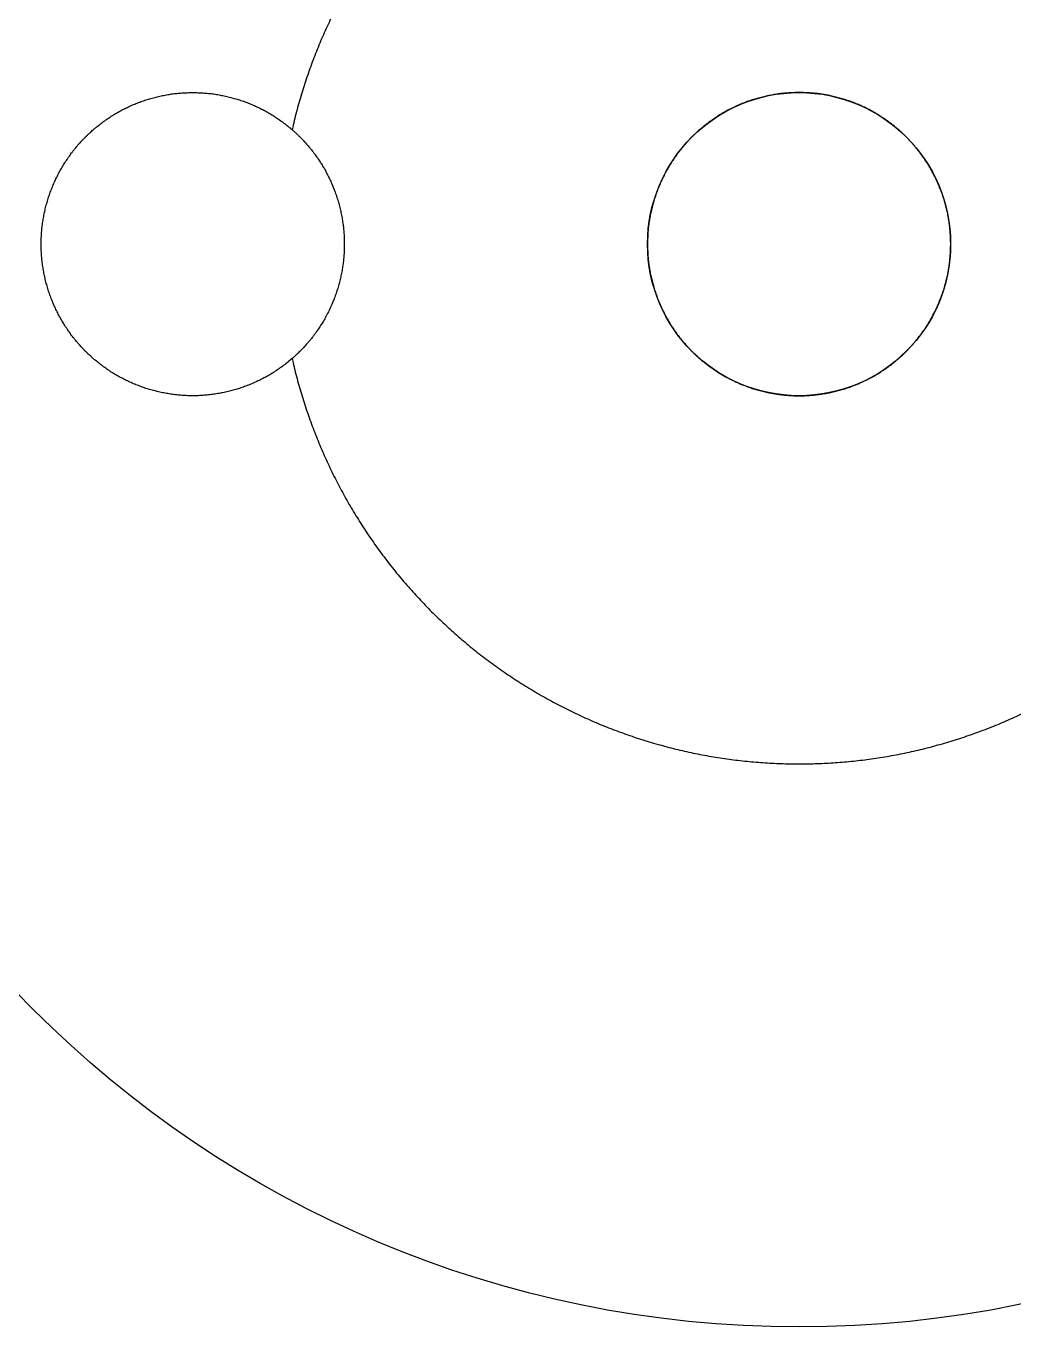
# Model space of a CAD drawing. Header units: inches. Extents: x -422 to 301, y 482 to 1125.
# Drawn here: x 256.47 to 265.64, y 678.06 to 690.13 of the extents above; entities that cross this region are included whole.
import ezdxf

# ---------------------------------------------------------------- set-up
doc = ezdxf.new("R2010")
doc.units = ezdxf.units.IN
doc.header["$LTSCALE"] = 1.21
doc.header["$MEASUREMENT"] = 0
doc.layers.get('0').update_dxf_attribs({"color": 5, "linetype": 'CONTINUOUS'})
doc.layers.add('剖面线层', color=2, linetype='CONTINUOUS', lineweight=25)

msp = doc.modelspace()

# ---------------------------------------------------------------- linework, layer by layer
msp.add_circle((263.647, 688.11), 1.406)
at = {"layer": '剖面线层', "color": 1, "linetype": 'Continuous', "lineweight": 25}
for p, q in [((258.963, 689.155), (258.963, 689.155)), ((259.067, 689.051), (259.078, 689.038)), ((259.159, 688.937), (259.173, 688.918)), ((259.227, 688.834), (259.23, 688.83)), ((259.275, 688.748), (259.279, 688.739)), ((259.326, 688.637), (259.332, 688.621)), ((259.263, 687.45), (259.253, 687.431)), ((259.145, 687.263), (259.14, 687.257)), ((258.926, 687.033), (258.907, 687.017)), ((258.944, 687.049), (258.926, 687.033))]:
    msp.add_line(p, q, dxfattribs=at)
at = {"layer": '剖面线层', "color": 1}
msp.add_circle((263.647, 688.11), 10.045, dxfattribs=at)
at = {"layer": '剖面线层', "color": 1, "linetype": 'Continuous', "lineweight": 25}
for points, knots in [([(268.35, 689.172), (268.349, 689.179), (268.341, 689.214), (268.326, 689.276), (268.305, 689.358), (268.282, 689.439), (268.258, 689.52), (268.233, 689.6), (268.206, 689.68), (268.178, 689.759), (268.149, 689.838), (268.118, 689.916), (268.086, 689.994), (268.052, 690.071), (268.017, 690.148), (267.981, 690.224), (267.944, 690.299), (267.905, 690.374), (267.865, 690.448), (267.823, 690.521), (267.78, 690.593), (267.737, 690.665), (267.691, 690.736), (267.645, 690.806), (267.597, 690.876), (267.548, 690.944), (267.498, 691.012), (267.447, 691.079), (267.395, 691.144), (267.341, 691.209), (267.286, 691.273), (267.231, 691.336), (267.174, 691.399), (267.116, 691.46), (267.057, 691.52), (266.997, 691.579), (266.936, 691.637), (266.874, 691.693), (266.811, 691.749), (266.747, 691.804), (266.682, 691.857), (266.616, 691.91), (266.549, 691.961), (266.481, 692.011), (266.413, 692.06), (266.344, 692.108), (266.273, 692.154), (266.202, 692.199), (266.131, 692.243), (266.058, 692.286), (265.985, 692.327), (265.911, 692.367), (265.836, 692.406), (265.761, 692.444), (265.685, 692.48), (265.608, 692.515), (265.531, 692.549), (265.454, 692.581), (265.375, 692.612), (265.296, 692.641), (265.217, 692.669), (265.137, 692.696), (265.057, 692.721), (264.976, 692.745), (264.895, 692.768), (264.814, 692.789), (264.732, 692.808), (264.65, 692.827), (264.567, 692.843), (264.485, 692.859), (264.401, 692.873), (264.318, 692.885), (264.235, 692.896), (264.151, 692.906), (264.067, 692.914), (263.983, 692.92), (263.9, 692.925), (263.815, 692.929), (263.731, 692.931), (263.647, 692.932), (263.563, 692.931), (263.479, 692.929), (263.395, 692.925), (263.311, 692.92), (263.227, 692.914), (263.143, 692.906), (263.059, 692.896), (262.976, 692.885), (262.893, 692.873), (262.81, 692.859), (262.727, 692.843), (262.645, 692.827), (262.562, 692.808), (262.481, 692.789), (262.399, 692.768), (262.318, 692.745), (262.237, 692.721), (262.157, 692.696), (262.077, 692.669), (261.998, 692.641), (261.919, 692.612), (261.841, 692.581), (261.763, 692.549), (261.686, 692.515), (261.609, 692.48), (261.533, 692.444), (261.458, 692.406), (261.383, 692.367), (261.309, 692.327), (261.236, 692.286), (261.164, 692.243), (261.092, 692.199), (261.021, 692.154), (260.951, 692.108), (260.881, 692.06), (260.813, 692.011), (260.745, 691.961), (260.678, 691.91), (260.613, 691.857), (260.548, 691.804), (260.484, 691.749), (260.421, 691.693), (260.359, 691.637), (260.298, 691.579), (260.237, 691.52), (260.178, 691.46), (260.121, 691.399), (260.064, 691.336), (260.008, 691.273), (259.953, 691.209), (259.9, 691.144), (259.847, 691.079), (259.796, 691.012), (259.746, 690.944), (259.697, 690.876), (259.649, 690.806), (259.603, 690.736), (259.558, 690.665), (259.514, 690.593), (259.471, 690.521), (259.43, 690.448), (259.39, 690.374), (259.351, 690.299), (259.313, 690.224), (259.277, 690.148), (259.242, 690.071), (259.208, 689.994), (259.176, 689.916), (259.145, 689.838), (259.116, 689.759), (259.088, 689.68), (259.061, 689.6), (259.036, 689.52), (259.012, 689.439), (258.989, 689.358), (258.968, 689.276), (258.953, 689.214), (258.946, 689.179), (258.944, 689.172)], [0, 0, 0, 0, 0.001797, 0.008265, 0.014736, 0.021206, 0.027677, 0.034149, 0.040618, 0.047086, 0.053558, 0.060027, 0.066501, 0.072967, 0.07944, 0.085907, 0.092378, 0.098848, 0.105323, 0.111789, 0.118259, 0.124729, 0.1312, 0.137674, 0.144144, 0.150611, 0.157082, 0.163552, 0.17002, 0.176489, 0.182962, 0.189431, 0.195903, 0.202374, 0.208844, 0.215315, 0.221782, 0.228252, 0.234721, 0.241195, 0.247665, 0.254132, 0.260603, 0.267075, 0.273542, 0.280013, 0.286486, 0.292956, 0.299426, 0.305895, 0.312363, 0.318837, 0.325308, 0.331777, 0.338247, 0.344717, 0.351186, 0.357659, 0.364127, 0.370598, 0.377067, 0.383537, 0.390009, 0.396479, 0.402948, 0.40942, 0.415888, 0.422356, 0.428825, 0.435298, 0.441769, 0.448241, 0.45471, 0.461177, 0.467651, 0.474122, 0.48059, 0.487059, 0.493531, 0.5, 0.506469, 0.512941, 0.51941, 0.525878, 0.532349, 0.538823, 0.54529, 0.551759, 0.558231, 0.564702, 0.571175, 0.577644, 0.584112, 0.59058, 0.597052, 0.603521, 0.609991, 0.616463, 0.622933, 0.629402, 0.635873, 0.642341, 0.648814, 0.655283, 0.661753, 0.668223, 0.674692, 0.681163, 0.687637, 0.694105, 0.700574, 0.707044, 0.713514, 0.719987, 0.726458, 0.732925, 0.739397, 0.745868, 0.752335, 0.758805, 0.765279, 0.771748, 0.778218, 0.784685, 0.791156, 0.797626, 0.804097, 0.810569, 0.817038, 0.823511, 0.82998, 0.836448, 0.842918, 0.849389, 0.855856, 0.862326, 0.8688, 0.875271, 0.881741, 0.888211, 0.894677, 0.901152, 0.907622, 0.914093, 0.92056, 0.927033, 0.933499, 0.939973, 0.946442, 0.952914, 0.959382, 0.965851, 0.972323, 0.978794, 0.985264, 0.991735, 0.998203, 1, 1, 1, 1]), ([(258.907, 687.017), (258.9, 687.012), (258.888, 687.002), (258.868, 686.987), (258.848, 686.972), (258.828, 686.958), (258.808, 686.944), (258.788, 686.93), (258.767, 686.917), (258.746, 686.904), (258.725, 686.892), (258.704, 686.88), (258.682, 686.868), (258.66, 686.857), (258.638, 686.846), (258.616, 686.835), (258.594, 686.825), (258.571, 686.815), (258.549, 686.806), (258.526, 686.797), (258.503, 686.788), (258.48, 686.78), (258.456, 686.772), (258.433, 686.765), (258.409, 686.758), (258.386, 686.751), (258.362, 686.745), (258.338, 686.74), (258.314, 686.734), (258.29, 686.729), (258.266, 686.725), (258.242, 686.721), (258.217, 686.717), (258.193, 686.714), (258.169, 686.711), (258.144, 686.709), (258.12, 686.707), (258.095, 686.705), (258.071, 686.704), (258.046, 686.704), (258.022, 686.703), (257.997, 686.704), (257.973, 686.704), (257.948, 686.705), (257.924, 686.707), (257.899, 686.709), (257.875, 686.711), (257.85, 686.714), (257.826, 686.717), (257.802, 686.721), (257.777, 686.725), (257.753, 686.729), (257.729, 686.734), (257.705, 686.74), (257.681, 686.745), (257.658, 686.751), (257.634, 686.758), (257.61, 686.765), (257.587, 686.772), (257.564, 686.78), (257.541, 686.788), (257.518, 686.797), (257.495, 686.806), (257.472, 686.815), (257.45, 686.825), (257.427, 686.835), (257.405, 686.846), (257.383, 686.857), (257.361, 686.868), (257.34, 686.88), (257.319, 686.892), (257.297, 686.904), (257.276, 686.917), (257.256, 686.93), (257.235, 686.944), (257.215, 686.958), (257.195, 686.972), (257.175, 686.987), (257.156, 687.002), (257.137, 687.017), (257.118, 687.032), (257.099, 687.048), (257.081, 687.065), (257.063, 687.081), (257.045, 687.098), (257.027, 687.115), (257.01, 687.133), (256.993, 687.151), (256.977, 687.169), (256.96, 687.187), (256.944, 687.206), (256.929, 687.225), (256.913, 687.244), (256.898, 687.263), (256.884, 687.283), (256.87, 687.303), (256.856, 687.323), (256.842, 687.344), (256.829, 687.365), (256.816, 687.386), (256.804, 687.407), (256.792, 687.428), (256.78, 687.45), (256.769, 687.471), (256.758, 687.493), (256.747, 687.516), (256.737, 687.538), (256.727, 687.56), (256.718, 687.583), (256.709, 687.606), (256.7, 687.629), (256.692, 687.652), (256.684, 687.675), (256.677, 687.699), (256.67, 687.722), (256.663, 687.746), (256.657, 687.77), (256.651, 687.794), (256.646, 687.817), (256.641, 687.842), (256.637, 687.866), (256.633, 687.89), (256.629, 687.914), (256.626, 687.938), (256.623, 687.963), (256.621, 687.987), (256.619, 688.012), (256.617, 688.036), (256.616, 688.061), (256.616, 688.085), (256.615, 688.11), (256.616, 688.134), (256.616, 688.159), (256.617, 688.184), (256.619, 688.208), (256.621, 688.232), (256.623, 688.257), (256.626, 688.281), (256.629, 688.306), (256.633, 688.33), (256.637, 688.354), (256.641, 688.378), (256.646, 688.402), (256.651, 688.426), (256.657, 688.45), (256.663, 688.474), (256.67, 688.498), (256.677, 688.521), (256.684, 688.544), (256.692, 688.568), (256.7, 688.591), (256.709, 688.614), (256.718, 688.637), (256.727, 688.659), (256.737, 688.682), (256.747, 688.704), (256.758, 688.726), (256.769, 688.748), (256.78, 688.77), (256.792, 688.792), (256.804, 688.813), (256.816, 688.834), (256.829, 688.855), (256.842, 688.876), (256.856, 688.896), (256.87, 688.917), (256.884, 688.937), (256.898, 688.956), (256.913, 688.976), (256.929, 688.995), (256.944, 689.014), (256.96, 689.033), (256.977, 689.051), (256.993, 689.069), (257.01, 689.087), (257.027, 689.104), (257.045, 689.122), (257.063, 689.138), (257.081, 689.155), (257.099, 689.171), (257.118, 689.187), (257.137, 689.203), (257.156, 689.218), (257.175, 689.233), (257.195, 689.248), (257.215, 689.262), (257.235, 689.276), (257.256, 689.289), (257.276, 689.303), (257.297, 689.315), (257.319, 689.328), (257.34, 689.34), (257.361, 689.352), (257.383, 689.363), (257.405, 689.374), (257.427, 689.384), (257.45, 689.395), (257.472, 689.405), (257.495, 689.414), (257.518, 689.423), (257.541, 689.432), (257.564, 689.44), (257.587, 689.447), (257.61, 689.455), (257.634, 689.462), (257.658, 689.468), (257.681, 689.475), (257.705, 689.48), (257.729, 689.486), (257.753, 689.49), (257.777, 689.495), (257.802, 689.499), (257.826, 689.503), (257.85, 689.506), (257.875, 689.509), (257.899, 689.511), (257.924, 689.513), (257.948, 689.514), (257.973, 689.515), (257.997, 689.516), (258.022, 689.516), (258.046, 689.516), (258.071, 689.515), (258.095, 689.514), (258.12, 689.513), (258.144, 689.511), (258.169, 689.509), (258.193, 689.506), (258.217, 689.503), (258.242, 689.499), (258.266, 689.495), (258.29, 689.49), (258.314, 689.486), (258.338, 689.48), (258.362, 689.475), (258.386, 689.468), (258.409, 689.462), (258.433, 689.455), (258.456, 689.447), (258.48, 689.44), (258.503, 689.432), (258.526, 689.423), (258.549, 689.414), (258.571, 689.405), (258.594, 689.395), (258.616, 689.385), (258.638, 689.374), (258.66, 689.363), (258.682, 689.352), (258.704, 689.34), (258.725, 689.328), (258.746, 689.315), (258.767, 689.303), (258.788, 689.289), (258.808, 689.276), (258.828, 689.262), (258.848, 689.248), (258.868, 689.233), (258.888, 689.218), (258.907, 689.203), (258.919, 689.192), (258.926, 689.187)], [0, 0, 0, 0, 0.00386, 0.007718, 0.011586, 0.015438, 0.019302, 0.023169, 0.027023, 0.030886, 0.034746, 0.038612, 0.04247, 0.046332, 0.050199, 0.054049, 0.057913, 0.061774, 0.065633, 0.069504, 0.073364, 0.077227, 0.081076, 0.084934, 0.088798, 0.092669, 0.09652, 0.10038, 0.104253, 0.108108, 0.111966, 0.115826, 0.119685, 0.123549, 0.127416, 0.131276, 0.135131, 0.138994, 0.142853, 0.146723, 0.150579, 0.154434, 0.158304, 0.162163, 0.166026, 0.169881, 0.173741, 0.177608, 0.181472, 0.185332, 0.189191, 0.193049, 0.196904, 0.200777, 0.204637, 0.208488, 0.212359, 0.216223, 0.220081, 0.22393, 0.227793, 0.231653, 0.235524, 0.239383, 0.243244, 0.247108, 0.25097, 0.254825, 0.258687, 0.262545, 0.266412, 0.270271, 0.274134, 0.277988, 0.281855, 0.285719, 0.289571, 0.293439, 0.297298, 0.301157, 0.305019, 0.308883, 0.312743, 0.316599, 0.320471, 0.324324, 0.328177, 0.332048, 0.335905, 0.339765, 0.343629, 0.34749, 0.35135, 0.355209, 0.359077, 0.362928, 0.366792, 0.37066, 0.374514, 0.378377, 0.382236, 0.386103, 0.389961, 0.393822, 0.397689, 0.40154, 0.405403, 0.409264, 0.413124, 0.416995, 0.420855, 0.424717, 0.428567, 0.432425, 0.436289, 0.440159, 0.44401, 0.44787, 0.451744, 0.455599, 0.459457, 0.463316, 0.467176, 0.471039, 0.474906, 0.478767, 0.482622, 0.486485, 0.490344, 0.494213, 0.498069, 0.501925, 0.505794, 0.509653, 0.513516, 0.517371, 0.521232, 0.525099, 0.528962, 0.532822, 0.536681, 0.540539, 0.544394, 0.548268, 0.552128, 0.555979, 0.559849, 0.563713, 0.567571, 0.571421, 0.575283, 0.579143, 0.583014, 0.586874, 0.590735, 0.594598, 0.598449, 0.602316, 0.606177, 0.610035, 0.613902, 0.617761, 0.621625, 0.625478, 0.629346, 0.63321, 0.637061, 0.64093, 0.644788, 0.648648, 0.65251, 0.656373, 0.660234, 0.66409, 0.667962, 0.671814, 0.675667, 0.679539, 0.683395, 0.687255, 0.691119, 0.694981, 0.698841, 0.702699, 0.706567, 0.710419, 0.714283, 0.71815, 0.722004, 0.725867, 0.729726, 0.733593, 0.737451, 0.741313, 0.745168, 0.74903, 0.752894, 0.756755, 0.760614, 0.764485, 0.768345, 0.772208, 0.776057, 0.779915, 0.783779, 0.78765, 0.791501, 0.795361, 0.799234, 0.803089, 0.806947, 0.810807, 0.814666, 0.81853, 0.822397, 0.826257, 0.830112, 0.833975, 0.837834, 0.841704, 0.84556, 0.849415, 0.853285, 0.857144, 0.861007, 0.864862, 0.868722, 0.872589, 0.876453, 0.880312, 0.884172, 0.88803, 0.891885, 0.895758, 0.899618, 0.903469, 0.90734, 0.911204, 0.915062, 0.918911, 0.922774, 0.926634, 0.930505, 0.934364, 0.938225, 0.942089, 0.945939, 0.949806, 0.953668, 0.957526, 0.961393, 0.965252, 0.969115, 0.972969, 0.976836, 0.9807, 0.984552, 0.98842, 0.992278, 0.996138, 1, 1, 1, 1]), ([(263.451, 686.717), (263.443, 686.718), (263.427, 686.721), (263.403, 686.725), (263.379, 686.729), (263.355, 686.734), (263.331, 686.74), (263.307, 686.745), (263.283, 686.751), (263.259, 686.758), (263.236, 686.765), (263.213, 686.772), (263.189, 686.78), (263.166, 686.788), (263.143, 686.797), (263.12, 686.806), (263.098, 686.815), (263.075, 686.825), (263.053, 686.835), (263.031, 686.846), (263.009, 686.857), (262.987, 686.868), (262.965, 686.88), (262.944, 686.892), (262.923, 686.904), (262.902, 686.917), (262.881, 686.93), (262.861, 686.944), (262.84, 686.958), (262.82, 686.972), (262.801, 686.987), (262.781, 687.002), (262.762, 687.017), (262.743, 687.032), (262.724, 687.048), (262.706, 687.065), (262.688, 687.081), (262.67, 687.098), (262.653, 687.115), (262.635, 687.133), (262.619, 687.151), (262.602, 687.169), (262.586, 687.187), (262.57, 687.206), (262.554, 687.225), (262.539, 687.244), (262.524, 687.263), (262.509, 687.283), (262.495, 687.303), (262.481, 687.323), (262.468, 687.344), (262.454, 687.365), (262.442, 687.386), (262.429, 687.407), (262.417, 687.428), (262.405, 687.45), (262.394, 687.471), (262.383, 687.493), (262.373, 687.516), (262.362, 687.538), (262.353, 687.56), (262.343, 687.583), (262.334, 687.606), (262.326, 687.629), (262.317, 687.652), (262.31, 687.675), (262.302, 687.699), (262.295, 687.722), (262.289, 687.746), (262.283, 687.77), (262.277, 687.794), (262.271, 687.817), (262.267, 687.842), (262.262, 687.866), (262.258, 687.89), (262.254, 687.914), (262.251, 687.938), (262.248, 687.963), (262.246, 687.987), (262.244, 688.012), (262.243, 688.036), (262.242, 688.061), (262.241, 688.085), (262.241, 688.11), (262.241, 688.134), (262.242, 688.159), (262.243, 688.184), (262.244, 688.208), (262.246, 688.232), (262.248, 688.257), (262.251, 688.281), (262.254, 688.306), (262.258, 688.33), (262.262, 688.354), (262.267, 688.378), (262.271, 688.402), (262.277, 688.426), (262.283, 688.45), (262.289, 688.474), (262.295, 688.498), (262.302, 688.521), (262.31, 688.544), (262.317, 688.568), (262.326, 688.591), (262.334, 688.614), (262.343, 688.637), (262.353, 688.659), (262.362, 688.682), (262.373, 688.704), (262.383, 688.726), (262.394, 688.748), (262.405, 688.77), (262.417, 688.792), (262.429, 688.813), (262.442, 688.834), (262.454, 688.855), (262.468, 688.876), (262.481, 688.896), (262.495, 688.917), (262.509, 688.937), (262.524, 688.956), (262.539, 688.976), (262.554, 688.995), (262.57, 689.014), (262.586, 689.033), (262.602, 689.051), (262.619, 689.069), (262.635, 689.087), (262.653, 689.104), (262.67, 689.122), (262.688, 689.138), (262.706, 689.155), (262.724, 689.171), (262.743, 689.187), (262.762, 689.203), (262.781, 689.218), (262.801, 689.233), (262.82, 689.248), (262.84, 689.262), (262.861, 689.276), (262.881, 689.289), (262.902, 689.303), (262.923, 689.315), (262.944, 689.328), (262.965, 689.34), (262.987, 689.352), (263.009, 689.363), (263.031, 689.374), (263.053, 689.384), (263.075, 689.395), (263.098, 689.405), (263.12, 689.414), (263.143, 689.423), (263.166, 689.432), (263.189, 689.44), (263.213, 689.447), (263.236, 689.455), (263.259, 689.462), (263.283, 689.468), (263.307, 689.475), (263.331, 689.48), (263.355, 689.486), (263.379, 689.49), (263.403, 689.495), (263.427, 689.499), (263.451, 689.503), (263.476, 689.506), (263.5, 689.509), (263.525, 689.511), (263.549, 689.513), (263.574, 689.514), (263.598, 689.515), (263.623, 689.516), (263.647, 689.516), (263.672, 689.516), (263.696, 689.515), (263.721, 689.514), (263.745, 689.513), (263.77, 689.511), (263.794, 689.509), (263.819, 689.506), (263.843, 689.503), (263.867, 689.499), (263.886, 689.496), (263.902, 689.493), (263.918, 689.49), (263.94, 689.486), (263.964, 689.48), (263.987, 689.475), (264.011, 689.468), (264.035, 689.462), (264.058, 689.455), (264.082, 689.447), (264.105, 689.44), (264.128, 689.432), (264.151, 689.423), (264.174, 689.414), (264.197, 689.405), (264.219, 689.395), (264.242, 689.385), (264.264, 689.374), (264.286, 689.363), (264.307, 689.352), (264.329, 689.34), (264.35, 689.328), (264.371, 689.315), (264.392, 689.303), (264.413, 689.289), (264.434, 689.276), (264.454, 689.262), (264.474, 689.248), (264.494, 689.233), (264.513, 689.218), (264.532, 689.203), (264.551, 689.187), (264.57, 689.171), (264.588, 689.155), (264.606, 689.138), (264.624, 689.122), (264.642, 689.104), (264.659, 689.087), (264.676, 689.069), (264.692, 689.051), (264.709, 689.033), (264.725, 689.014), (264.74, 688.995), (264.755, 688.976), (264.77, 688.956), (264.785, 688.937), (264.799, 688.917), (264.813, 688.896), (264.827, 688.876), (264.84, 688.855), (264.853, 688.834), (264.865, 688.813), (264.877, 688.792), (264.889, 688.77), (264.9, 688.748), (264.911, 688.726), (264.922, 688.704), (264.932, 688.682), (264.942, 688.659), (264.951, 688.637), (264.96, 688.614), (264.969, 688.591), (264.977, 688.568), (264.985, 688.544), (264.992, 688.521), (264.999, 688.498), (265.006, 688.474), (265.012, 688.45), (265.017, 688.426), (265.023, 688.402), (265.028, 688.378), (265.032, 688.354), (265.036, 688.33), (265.04, 688.306), (265.043, 688.281), (265.046, 688.257), (265.048, 688.232), (265.05, 688.208), (265.052, 688.184), (265.053, 688.159), (265.053, 688.134), (265.054, 688.11), (265.053, 688.085), (265.053, 688.061), (265.052, 688.036), (265.05, 688.012), (265.048, 687.987), (265.046, 687.963), (265.043, 687.938), (265.04, 687.914), (265.036, 687.89), (265.032, 687.866), (265.028, 687.842), (265.023, 687.817), (265.017, 687.794), (265.012, 687.77), (265.006, 687.746), (264.999, 687.722), (264.992, 687.699), (264.985, 687.675), (264.977, 687.652), (264.969, 687.629), (264.96, 687.606), (264.951, 687.583), (264.942, 687.56), (264.932, 687.538), (264.922, 687.516), (264.911, 687.493), (264.9, 687.471), (264.889, 687.45), (264.877, 687.428), (264.865, 687.407), (264.853, 687.386), (264.84, 687.365), (264.827, 687.344), (264.813, 687.323), (264.799, 687.303), (264.785, 687.283), (264.77, 687.263), (264.755, 687.244), (264.74, 687.225), (264.725, 687.206), (264.709, 687.187), (264.692, 687.169), (264.676, 687.151), (264.659, 687.133), (264.642, 687.115), (264.624, 687.098), (264.606, 687.081), (264.588, 687.065), (264.57, 687.048), (264.551, 687.032), (264.532, 687.017), (264.513, 687.002), (264.494, 686.987), (264.474, 686.972), (264.454, 686.958), (264.434, 686.944), (264.413, 686.93), (264.392, 686.917), (264.371, 686.904), (264.35, 686.892), (264.329, 686.88), (264.307, 686.868), (264.286, 686.857), (264.264, 686.846), (264.242, 686.835), (264.219, 686.825), (264.197, 686.815), (264.174, 686.806), (264.151, 686.797), (264.128, 686.788), (264.105, 686.78), (264.082, 686.772), (264.058, 686.765), (264.035, 686.758), (264.011, 686.751), (263.987, 686.745), (263.964, 686.74), (263.94, 686.734), (263.918, 686.73), (263.902, 686.727), (263.886, 686.724), (263.867, 686.721), (263.843, 686.717), (263.819, 686.714), (263.794, 686.711), (263.77, 686.709), (263.745, 686.707), (263.721, 686.705), (263.696, 686.704), (263.672, 686.704), (263.647, 686.703), (263.623, 686.704), (263.598, 686.704), (263.574, 686.705), (263.549, 686.707), (263.525, 686.709), (263.5, 686.711), (263.476, 686.714), (263.459, 686.716), (263.451, 686.717)], [0, 0, 0, 0, 0.002777, 0.005553, 0.008329, 0.011102, 0.013889, 0.016666, 0.019437, 0.022222, 0.025001, 0.027777, 0.030547, 0.033325, 0.036102, 0.038887, 0.041664, 0.044442, 0.047221, 0.05, 0.052774, 0.055552, 0.058328, 0.06111, 0.063886, 0.066665, 0.069438, 0.07222, 0.075, 0.077771, 0.080554, 0.08333, 0.086107, 0.088885, 0.091665, 0.094442, 0.097217, 0.100002, 0.102774, 0.105546, 0.108331, 0.111106, 0.113883, 0.116663, 0.119441, 0.122218, 0.124994, 0.127777, 0.130548, 0.133328, 0.13611, 0.138883, 0.141662, 0.144439, 0.147221, 0.149996, 0.152774, 0.155556, 0.158327, 0.161106, 0.163884, 0.166661, 0.169446, 0.172223, 0.175002, 0.177771, 0.180547, 0.183327, 0.186111, 0.188882, 0.191659, 0.194446, 0.197219, 0.199995, 0.202771, 0.205548, 0.208328, 0.21111, 0.213887, 0.216661, 0.21944, 0.222216, 0.225, 0.227774, 0.230548, 0.233332, 0.236108, 0.238888, 0.241661, 0.244438, 0.24722, 0.25, 0.252777, 0.255553, 0.258329, 0.261103, 0.263889, 0.266666, 0.269437, 0.272222, 0.275001, 0.277777, 0.280547, 0.283325, 0.286102, 0.288887, 0.291664, 0.294442, 0.297221, 0.299992, 0.302774, 0.305552, 0.308328, 0.31111, 0.313886, 0.316665, 0.319438, 0.32222, 0.325, 0.327771, 0.330554, 0.33333, 0.336107, 0.338885, 0.341665, 0.344442, 0.347217, 0.350002, 0.352774, 0.355546, 0.358331, 0.361106, 0.363883, 0.366663, 0.369441, 0.372218, 0.374994, 0.377777, 0.380548, 0.383328, 0.38611, 0.388883, 0.391662, 0.394439, 0.39722, 0.399996, 0.402774, 0.405548, 0.408327, 0.411106, 0.413884, 0.416661, 0.419446, 0.422223, 0.425002, 0.427771, 0.430547, 0.433327, 0.436111, 0.438882, 0.441659, 0.444446, 0.447219, 0.449995, 0.452771, 0.455548, 0.458328, 0.46111, 0.463887, 0.466661, 0.46944, 0.472216, 0.475, 0.477774, 0.480548, 0.483332, 0.486108, 0.488888, 0.491661, 0.494438, 0.49722, 0.5, 0.502777, 0.505553, 0.506488, 0.508329, 0.511103, 0.513889, 0.516667, 0.519437, 0.522222, 0.525001, 0.527777, 0.530547, 0.533325, 0.536103, 0.538887, 0.541664, 0.544442, 0.547222, 0.549992, 0.552774, 0.555552, 0.558328, 0.56111, 0.563886, 0.566665, 0.569438, 0.57222, 0.575, 0.577771, 0.580554, 0.58333, 0.586107, 0.588885, 0.591665, 0.594442, 0.597217, 0.600002, 0.602774, 0.605546, 0.608331, 0.611106, 0.613883, 0.616663, 0.619441, 0.622218, 0.624994, 0.627777, 0.630548, 0.633328, 0.63611, 0.638883, 0.641662, 0.644439, 0.647221, 0.649996, 0.652774, 0.655556, 0.658327, 0.661106, 0.663884, 0.666661, 0.669446, 0.672223, 0.675002, 0.677771, 0.680547, 0.683327, 0.686111, 0.688882, 0.691659, 0.694446, 0.697219, 0.699995, 0.702771, 0.705548, 0.708328, 0.71111, 0.713887, 0.716661, 0.71944, 0.722216, 0.725, 0.727774, 0.730548, 0.733332, 0.736108, 0.738888, 0.741661, 0.744438, 0.74722, 0.75, 0.752777, 0.755553, 0.758329, 0.761103, 0.763889, 0.766666, 0.769437, 0.772222, 0.775001, 0.777777, 0.780547, 0.783325, 0.786102, 0.788887, 0.791664, 0.794442, 0.797221, 0.799992, 0.802774, 0.805552, 0.808328, 0.81111, 0.813886, 0.816665, 0.819438, 0.82222, 0.825, 0.827771, 0.830554, 0.83333, 0.836107, 0.838885, 0.841665, 0.844442, 0.847217, 0.850002, 0.852774, 0.855546, 0.858331, 0.861106, 0.863883, 0.866663, 0.869441, 0.872218, 0.874994, 0.877777, 0.880548, 0.883328, 0.88611, 0.888883, 0.891662, 0.894439, 0.89722, 0.899996, 0.902774, 0.905556, 0.908327, 0.911106, 0.913884, 0.916661, 0.919446, 0.922223, 0.925002, 0.927771, 0.930547, 0.933327, 0.936111, 0.938882, 0.941659, 0.944446, 0.947219, 0.94906, 0.949995, 0.952771, 0.955548, 0.958328, 0.96111, 0.963887, 0.966661, 0.96944, 0.972216, 0.975, 0.977774, 0.980548, 0.983332, 0.986108, 0.988888, 0.991661, 0.994438, 0.99722, 1, 1, 1, 1]), ([(258.926, 689.187), (258.932, 689.182), (258.944, 689.171), (258.957, 689.16), (258.963, 689.155)], [0, 0, 0, 0, 0.500511, 1, 1, 1, 1]), ([(258.963, 689.155), (258.966, 689.152), (258.972, 689.146), (258.984, 689.135), (258.999, 689.122), (259.016, 689.104), (259.033, 689.087), (259.045, 689.075), (259.056, 689.063), (259.061, 689.057), (259.067, 689.051)], [0, 0, 0, 0, 0.098504, 0.166498, 0.33366, 0.5, 0.66634, 0.833502, 0.840074, 1, 1, 1, 1]), ([(259.078, 689.038), (259.08, 689.036), (259.087, 689.028), (259.099, 689.014), (259.115, 688.995), (259.125, 688.982), (259.13, 688.976)], [0, 0, 0, 0, 0.095403, 0.397095, 0.698637, 1, 1, 1, 1]), ([(259.13, 688.976), (259.135, 688.969), (259.143, 688.959), (259.153, 688.945), (259.158, 688.939), (259.159, 688.937)], [0, 0, 0, 0, 0.499357, 0.824614, 1, 1, 1, 1]), ([(259.173, 688.918), (259.173, 688.918), (259.178, 688.91), (259.183, 688.903), (259.188, 688.896)], [0, 0, 0, 0, 0.065808, 1, 1, 1, 1]), ([(259.188, 688.896), (259.192, 688.89), (259.201, 688.876), (259.211, 688.862), (259.219, 688.848), (259.223, 688.841), (259.227, 688.834)], [0, 0, 0, 0, 0.333825, 0.666504, 0.695886, 1, 1, 1, 1]), ([(259.23, 688.83), (259.233, 688.824), (259.241, 688.812), (259.248, 688.799), (259.252, 688.792)], [0, 0, 0, 0, 0.444017, 1, 1, 1, 1]), ([(259.252, 688.792), (259.256, 688.785), (259.262, 688.773), (259.27, 688.758), (259.273, 688.751), (259.275, 688.748)], [0, 0, 0, 0, 0.499756, 0.802238, 1, 1, 1, 1]), ([(259.279, 688.739), (259.282, 688.735), (259.287, 688.723), (259.293, 688.712), (259.296, 688.704)], [0, 0, 0, 0, 0.36501, 1, 1, 1, 1]), ([(259.296, 688.704), (259.3, 688.697), (259.307, 688.682), (259.314, 688.665), (259.32, 688.65), (259.323, 688.642), (259.326, 688.637)], [0, 0, 0, 0, 0.333528, 0.666825, 0.753962, 1, 1, 1, 1]), ([(259.332, 688.621), (259.333, 688.618), (259.337, 688.608), (259.34, 688.599), (259.343, 688.591)], [0, 0, 0, 0, 0.228524, 1, 1, 1, 1]), ([(259.343, 688.591), (259.346, 688.583), (259.352, 688.568), (259.359, 688.544), (259.367, 688.521), (259.374, 688.498), (259.38, 688.474), (259.386, 688.45), (259.392, 688.426), (259.397, 688.402), (259.402, 688.378), (259.407, 688.354), (259.411, 688.33), (259.414, 688.306), (259.418, 688.281), (259.42, 688.257), (259.423, 688.232), (259.425, 688.208), (259.426, 688.184), (259.427, 688.159), (259.428, 688.134), (259.428, 688.11), (259.428, 688.085), (259.427, 688.061), (259.426, 688.036), (259.425, 688.012), (259.423, 687.987), (259.42, 687.963), (259.418, 687.938), (259.414, 687.914), (259.411, 687.89), (259.407, 687.866), (259.402, 687.842), (259.397, 687.817), (259.392, 687.794), (259.386, 687.77), (259.38, 687.746), (259.374, 687.722), (259.367, 687.699), (259.359, 687.675), (259.354, 687.66), (259.351, 687.652)], [0, 0, 0, 0, 0.025652, 0.051219, 0.076843, 0.102504, 0.128211, 0.153788, 0.179426, 0.205152, 0.230756, 0.256378, 0.28201, 0.307645, 0.333305, 0.358988, 0.384627, 0.41023, 0.435887, 0.461517, 0.487217, 0.512826, 0.538434, 0.564134, 0.589765, 0.615422, 0.641025, 0.666664, 0.692346, 0.718006, 0.743642, 0.769273, 0.794896, 0.8205, 0.846226, 0.871864, 0.897441, 0.923147, 0.948809, 0.974432, 1, 1, 1, 1]), ([(259.335, 687.606), (259.332, 687.598), (259.327, 687.585), (259.32, 687.57), (259.314, 687.555), (259.31, 687.545), (259.306, 687.538)], [0, 0, 0, 0, 0.333951, 0.579832, 0.666914, 1, 1, 1, 1]), ([(259.351, 687.652), (259.349, 687.644), (259.343, 687.629), (259.338, 687.614), (259.335, 687.606)], [0, 0, 0, 0, 0.500138, 1, 1, 1, 1]), ([(259.286, 687.493), (259.282, 687.486), (259.277, 687.476), (259.27, 687.461), (259.266, 687.454), (259.263, 687.45)], [0, 0, 0, 0, 0.500334, 0.697867, 1, 1, 1, 1]), ([(259.306, 687.538), (259.303, 687.53), (259.296, 687.516), (259.289, 687.501), (259.286, 687.493)], [0, 0, 0, 0, 0.500842, 1, 1, 1, 1]), ([(259.201, 687.344), (259.197, 687.337), (259.188, 687.323), (259.178, 687.31), (259.174, 687.303)], [0, 0, 0, 0, 0.500205, 1, 1, 1, 1]), ([(259.24, 687.407), (259.236, 687.4), (259.228, 687.386), (259.219, 687.372), (259.211, 687.358), (259.206, 687.351), (259.201, 687.344)], [0, 0, 0, 0, 0.333358, 0.637685, 0.667088, 1, 1, 1, 1]), ([(259.253, 687.431), (259.253, 687.43), (259.248, 687.422), (259.244, 687.414), (259.24, 687.407)], [0, 0, 0, 0, 0.10586, 1, 1, 1, 1]), ([(259.14, 687.257), (259.136, 687.253), (259.128, 687.242), (259.115, 687.225), (259.099, 687.206), (259.088, 687.193), (259.083, 687.187)], [0, 0, 0, 0, 0.179301, 0.452714, 0.726289, 1, 1, 1, 1]), ([(259.174, 687.303), (259.169, 687.297), (259.163, 687.287), (259.153, 687.274), (259.148, 687.268), (259.145, 687.263)], [0, 0, 0, 0, 0.498918, 0.674457, 1, 1, 1, 1]), ([(259.083, 687.187), (259.078, 687.181), (259.067, 687.169), (259.056, 687.157), (259.045, 687.145), (259.033, 687.133), (259.016, 687.115), (258.999, 687.098), (258.984, 687.085), (258.972, 687.074), (258.96, 687.062), (258.951, 687.054), (258.944, 687.049)], [0, 0, 0, 0, 0.124997, 0.244943, 0.249872, 0.375244, 0.5, 0.624756, 0.750128, 0.801124, 0.875003, 1, 1, 1, 1]), ([(258.944, 687.048), (258.946, 687.04), (258.953, 687.005), (258.968, 686.943), (258.989, 686.862), (259.012, 686.781), (259.036, 686.7), (259.061, 686.62), (259.088, 686.54), (259.116, 686.461), (259.145, 686.382), (259.176, 686.304), (259.208, 686.226), (259.242, 686.149), (259.277, 686.072), (259.313, 685.996), (259.351, 685.921), (259.39, 685.846), (259.43, 685.772), (259.471, 685.699), (259.514, 685.626), (259.558, 685.555), (259.603, 685.484), (259.649, 685.413), (259.697, 685.344), (259.746, 685.276), (259.796, 685.208), (259.847, 685.141), (259.9, 685.075), (259.953, 685.01), (260.008, 684.946), (260.064, 684.883), (260.121, 684.821), (260.179, 684.76), (260.237, 684.7), (260.298, 684.641), (260.359, 684.583), (260.421, 684.526), (260.484, 684.471), (260.548, 684.416), (260.613, 684.362), (260.678, 684.31), (260.745, 684.259), (260.813, 684.209), (260.881, 684.16), (260.951, 684.112), (261.021, 684.066), (261.092, 684.021), (261.164, 683.977), (261.236, 683.934), (261.309, 683.892), (261.383, 683.852), (261.458, 683.813), (261.533, 683.776), (261.609, 683.74), (261.686, 683.705), (261.763, 683.671), (261.841, 683.639), (261.919, 683.608), (261.998, 683.579), (262.077, 683.551), (262.157, 683.524), (262.237, 683.499), (262.318, 683.475), (262.399, 683.452), (262.481, 683.431), (262.562, 683.411), (262.645, 683.393), (262.727, 683.376), (262.81, 683.361), (262.893, 683.347), (262.976, 683.335), (263.059, 683.324), (263.143, 683.314), (263.227, 683.306), (263.311, 683.3), (263.395, 683.294), (263.479, 683.291), (263.563, 683.289), (263.647, 683.288), (263.731, 683.289), (263.815, 683.291), (263.9, 683.294), (263.983, 683.3), (264.067, 683.306), (264.151, 683.314), (264.235, 683.324), (264.318, 683.335), (264.401, 683.347), (264.484, 683.361), (264.567, 683.376), (264.65, 683.393), (264.732, 683.411), (264.814, 683.431), (264.895, 683.452), (264.976, 683.475), (265.057, 683.499), (265.137, 683.524), (265.217, 683.551), (265.296, 683.579), (265.375, 683.608), (265.454, 683.639), (265.531, 683.671), (265.608, 683.705), (265.685, 683.74), (265.761, 683.776), (265.836, 683.813), (265.911, 683.852), (265.985, 683.892), (266.058, 683.934), (266.131, 683.977), (266.202, 684.021), (266.273, 684.066), (266.344, 684.112), (266.413, 684.16), (266.481, 684.209), (266.549, 684.259), (266.616, 684.31), (266.682, 684.362), (266.747, 684.416), (266.811, 684.471), (266.874, 684.526), (266.936, 684.583), (266.997, 684.641), (267.057, 684.7), (267.116, 684.76), (267.174, 684.821), (267.231, 684.883), (267.286, 684.946), (267.341, 685.01), (267.395, 685.075), (267.447, 685.141), (267.498, 685.208), (267.548, 685.276), (267.597, 685.344), (267.645, 685.413), (267.691, 685.484), (267.737, 685.555), (267.78, 685.626), (267.823, 685.699), (267.865, 685.772), (267.905, 685.846), (267.944, 685.921), (267.981, 685.996), (268.017, 686.072), (268.052, 686.149), (268.086, 686.226), (268.118, 686.304), (268.149, 686.382), (268.178, 686.461), (268.206, 686.54), (268.233, 686.62), (268.258, 686.7), (268.282, 686.781), (268.305, 686.862), (268.326, 686.943), (268.341, 687.005), (268.349, 687.04), (268.35, 687.048)], [0, 0, 0, 0, 0.001797, 0.008265, 0.014736, 0.021206, 0.027677, 0.034149, 0.040618, 0.047086, 0.053558, 0.060027, 0.066501, 0.072967, 0.07944, 0.085907, 0.092378, 0.098848, 0.105323, 0.111789, 0.118259, 0.124729, 0.1312, 0.137674, 0.144144, 0.150611, 0.157082, 0.163552, 0.17002, 0.176489, 0.182962, 0.189432, 0.195904, 0.202372, 0.208843, 0.215313, 0.221782, 0.228254, 0.234723, 0.241196, 0.247666, 0.254134, 0.260603, 0.267075, 0.273542, 0.280011, 0.286486, 0.292956, 0.299426, 0.305897, 0.312363, 0.318838, 0.325307, 0.331778, 0.338245, 0.344718, 0.351185, 0.357659, 0.364127, 0.370599, 0.377067, 0.383536, 0.390008, 0.396479, 0.402949, 0.40942, 0.415888, 0.422356, 0.428826, 0.435297, 0.441769, 0.448241, 0.45471, 0.461177, 0.467651, 0.474122, 0.480591, 0.487059, 0.493531, 0.5, 0.506469, 0.512941, 0.519409, 0.525878, 0.532349, 0.538823, 0.54529, 0.551759, 0.558231, 0.564703, 0.571174, 0.577644, 0.584112, 0.59058, 0.597051, 0.603521, 0.609992, 0.616464, 0.622933, 0.629401, 0.635873, 0.642341, 0.648815, 0.655282, 0.661755, 0.668222, 0.674693, 0.681162, 0.687637, 0.694103, 0.700574, 0.707044, 0.713514, 0.719989, 0.726458, 0.732925, 0.739397, 0.745866, 0.752334, 0.758804, 0.765277, 0.771746, 0.778218, 0.784687, 0.791157, 0.797628, 0.804096, 0.810568, 0.817038, 0.823511, 0.82998, 0.836448, 0.842918, 0.849389, 0.855856, 0.862326, 0.8688, 0.875271, 0.881741, 0.888211, 0.894677, 0.901152, 0.907622, 0.914093, 0.92056, 0.927033, 0.933499, 0.939973, 0.946442, 0.952914, 0.959382, 0.965851, 0.972323, 0.978794, 0.985264, 0.991735, 0.998203, 1, 1, 1, 1])]:
    msp.add_open_spline(points, degree=3, knots=knots, dxfattribs=at)

doc.saveas('drawing.dxf')
